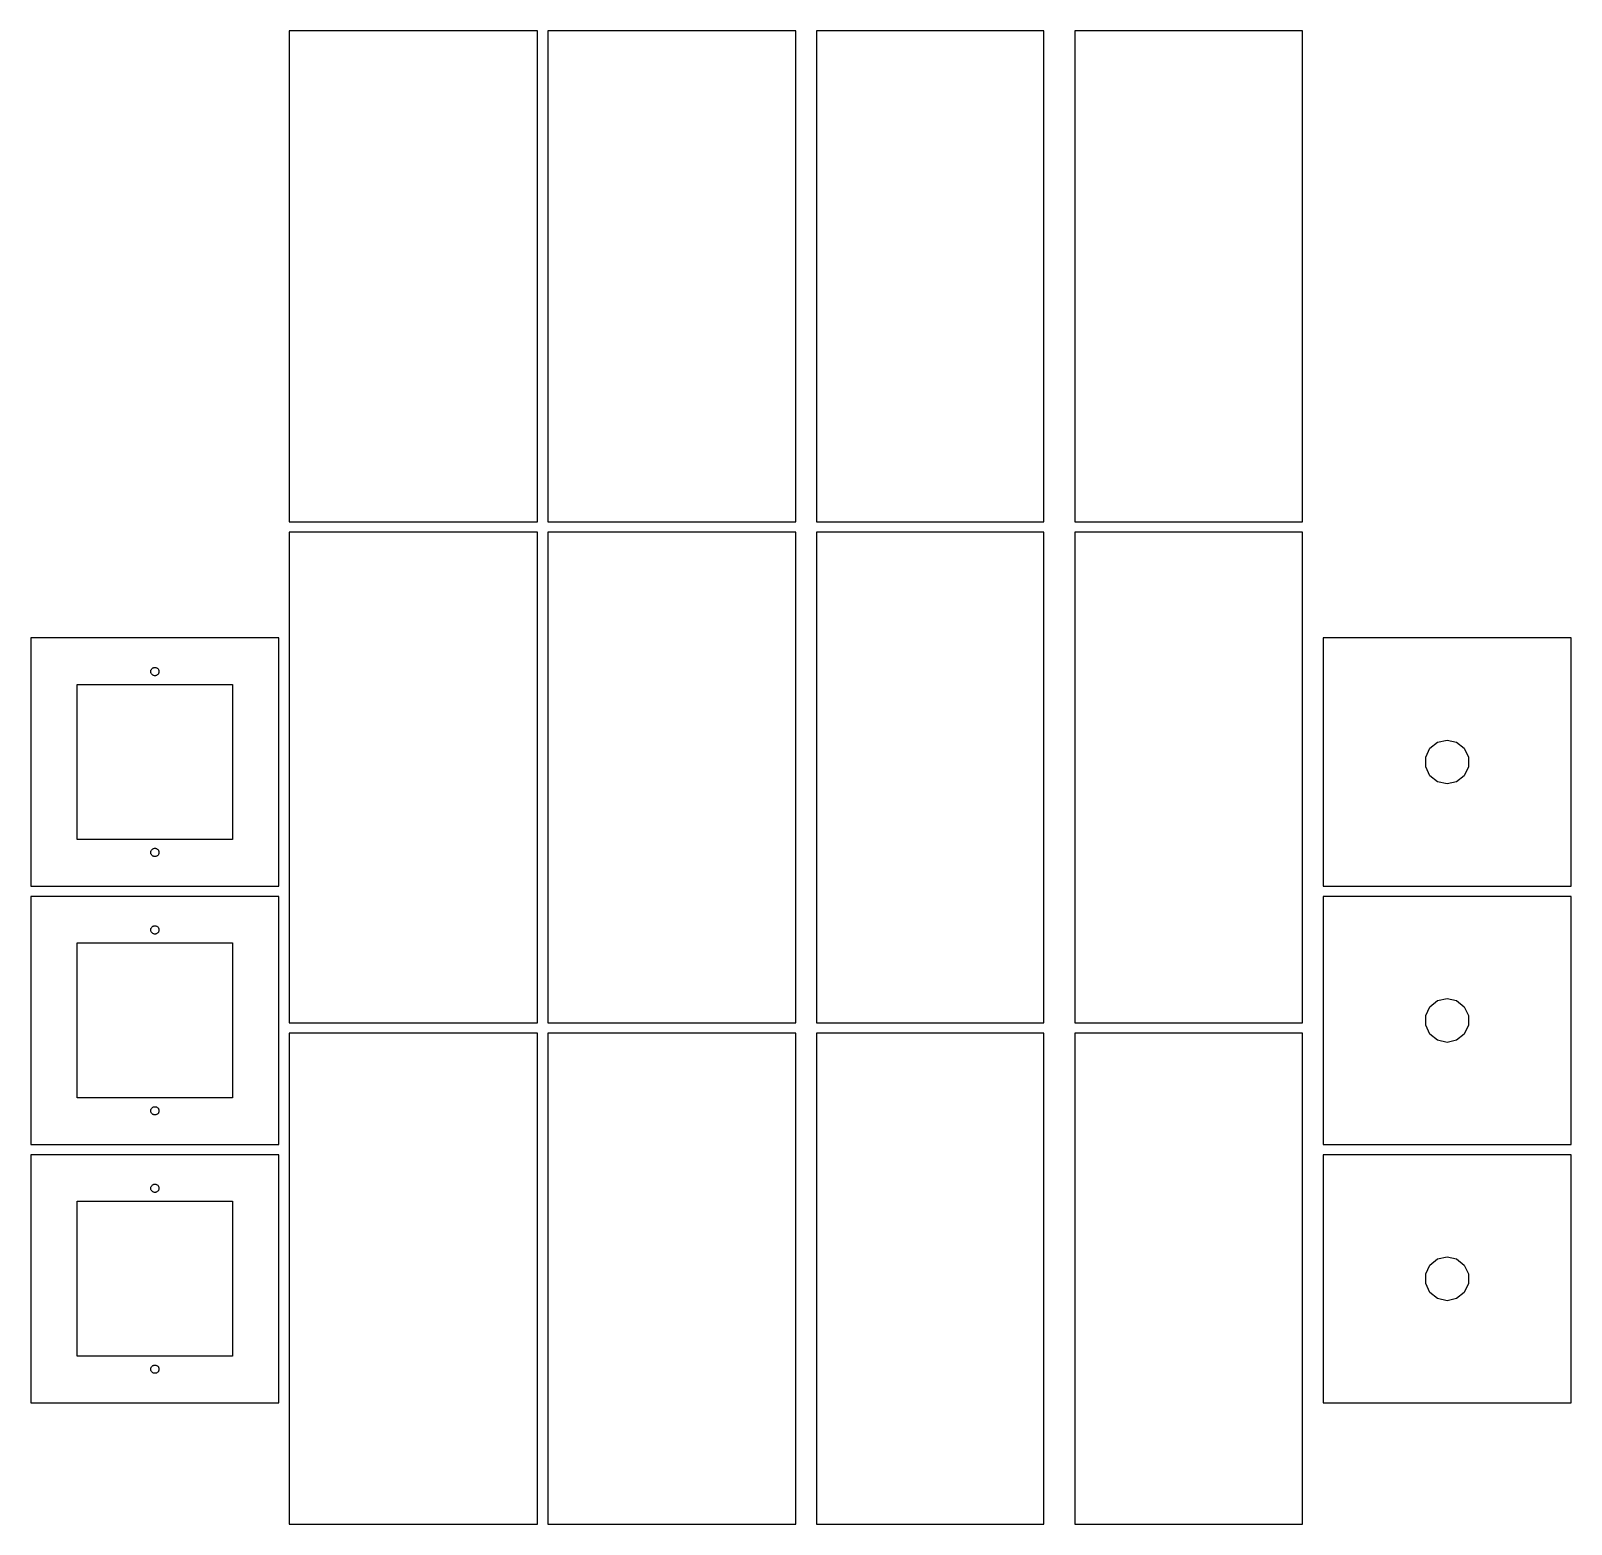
# Model space of a CAD drawing. Header units: metres. Extents: x -24 to 274, y -48 to 242.
import ezdxf

# ---------------------------------------------------------------- set-up
doc = ezdxf.new("R2010")
doc.units = ezdxf.units.M

msp = doc.modelspace()

# ---------------------------------------------------------------- linework, layer by layer
for p, q in [((74, 241.5), (26, 241.5)), ((26, 241.5), (26, 146.5)), ((74, 146.5), (74, 241.5)), ((124, 241.5), (76, 241.5)), ((76, 241.5), (76, 146.5)), ((124, 146.5), (124, 241.5)), ((172, 241.5), (128, 241.5)), ((128, 241.5), (128, 146.5)), ((172, 146.5), (172, 241.5)), ((222, 241.5), (178, 241.5)), ((178, 241.5), (178, 146.5)), ((222, 146.5), (222, 241.5)), ((26, 146.5), (74, 146.5)), ((76, 146.5), (124, 146.5)), ((128, 146.5), (172, 146.5)), ((178, 146.5), (222, 146.5)), ((74, 144.5), (26, 144.5)), ((26, 144.5), (26, 49.5)), ((74, 49.5), (74, 144.5)), ((124, 144.5), (76, 144.5)), ((76, 144.5), (76, 49.5)), ((124, 49.5), (124, 144.5)), ((172, 144.5), (128, 144.5)), ((128, 144.5), (128, 49.5)), ((172, 49.5), (172, 144.5)), ((222, 144.5), (178, 144.5)), ((178, 144.5), (178, 49.5)), ((222, 49.5), (222, 144.5)), ((24, 124), (-24, 124)), ((-24, 124), (-24, 76)), ((24, 76), (24, 124)), ((274, 124), (226, 124)), ((226, 124), (226, 76)), ((274, 76), (274, 124)), ((-0.798416, 117.55), (-0.785828, 117.65)), ((-0.798416, 117.45), (-0.798416, 117.55)), ((-0.785828, 117.35), (-0.798416, 117.45)), ((-0.785828, 117.65), (-0.760834, 117.747)), ((-0.760834, 117.253), (-0.785828, 117.35)), ((-0.760834, 117.747), (-0.723846, 117.841)), ((-0.723846, 117.159), (-0.760834, 117.253)), ((-0.723846, 117.841), (-0.675461, 117.929)), ((-0.675461, 117.071), (-0.723846, 117.159)), ((-0.675461, 117.929), (-0.616409, 118.01)), ((-0.616409, 116.99), (-0.675461, 117.071)), ((-0.616409, 118.01), (-0.547623, 118.083)), ((-0.547623, 116.917), (-0.616409, 116.99)), ((-0.547623, 118.083), (-0.470215, 118.147)), ((-0.470215, 116.853), (-0.547623, 116.917)), ((-0.470215, 118.147), (-0.385391, 118.201)), ((-0.385391, 116.799), (-0.470215, 116.853)), ((-0.385391, 118.201), (-0.294495, 118.244)), ((-0.294495, 116.756), (-0.385391, 116.799)), ((-0.294495, 118.244), (-0.198944, 118.275)), ((-0.198944, 116.725), (-0.294495, 116.756)), ((-0.198944, 118.275), (-0.100266, 118.294)), ((-0.100266, 116.706), (-0.198944, 116.725)), ((-0.100266, 118.294), (0, 118.3)), ((0, 116.7), (-0.100266, 116.706)), ((0, 118.3), (0.100266, 118.294)), ((0.100266, 116.706), (0, 116.7)), ((0.100266, 118.294), (0.198944, 118.275)), ((0.198944, 116.725), (0.100266, 116.706)), ((0.198944, 118.275), (0.294495, 118.244)), ((0.294495, 116.756), (0.198944, 116.725)), ((0.294495, 118.244), (0.385391, 118.201)), ((0.385391, 116.799), (0.294495, 116.756)), ((0.385391, 118.201), (0.470215, 118.147)), ((0.470215, 116.853), (0.385391, 116.799)), ((0.470215, 118.147), (0.547623, 118.083)), ((0.547623, 116.917), (0.470215, 116.853)), ((0.547623, 118.083), (0.616409, 118.01)), ((0.616409, 116.99), (0.547623, 116.917)), ((0.616409, 118.01), (0.675461, 117.929)), ((0.675461, 117.071), (0.616409, 116.99)), ((0.675461, 117.929), (0.723846, 117.841)), ((0.723846, 117.159), (0.675461, 117.071)), ((0.723846, 117.841), (0.760834, 117.747)), ((0.760834, 117.253), (0.723846, 117.159)), ((0.760834, 117.747), (0.785828, 117.65)), ((0.785828, 117.35), (0.760834, 117.253)), ((0.785828, 117.65), (0.798416, 117.55)), ((0.798416, 117.45), (0.785828, 117.35)), ((0.798416, 117.55), (0.798416, 117.45)), ((-15, 85), (-15, 115)), ((-15, 115), (15, 115)), ((15, 115), (15, 85)), ((245.857, 100.946), (246.677, 102.65)), ((246.677, 102.65), (248.156, 103.829)), ((248.156, 103.829), (250, 104.25)), ((250, 104.25), (251.844, 103.829)), ((251.844, 103.829), (253.323, 102.65)), ((253.323, 102.65), (254.143, 100.946)), ((245.857, 99.0543), (245.857, 100.946)), ((246.677, 97.3502), (245.857, 99.0543)), ((254.143, 99.0543), (253.323, 97.3502)), ((254.143, 100.946), (254.143, 99.0543)), ((248.156, 96.1709), (246.677, 97.3502)), ((250, 95.75), (248.156, 96.1709)), ((251.844, 96.1709), (250, 95.75)), ((253.323, 97.3502), (251.844, 96.1709)), ((15, 85), (-15, 85)), ((-0.798416, 82.5502), (-0.785828, 82.6499)), ((-0.798416, 82.4498), (-0.798416, 82.5502)), ((-0.785828, 82.3501), (-0.798416, 82.4498)), ((-0.785828, 82.6499), (-0.760834, 82.7472)), ((-0.760834, 82.2528), (-0.785828, 82.3501)), ((-0.760834, 82.7472), (-0.723846, 82.8406)), ((-0.723846, 82.1594), (-0.760834, 82.2528)), ((-0.723846, 82.8406), (-0.675461, 82.9287)), ((-0.675461, 82.0714), (-0.723846, 82.1594)), ((-0.675461, 82.9287), (-0.616409, 83.0099)), ((-0.616409, 81.9901), (-0.675461, 82.0714)), ((-0.616409, 83.0099), (-0.547623, 83.0832)), ((-0.547623, 81.9168), (-0.616409, 81.9901)), ((-0.547623, 83.0832), (-0.470215, 83.1472)), ((-0.470215, 81.8528), (-0.547623, 81.9168)), ((-0.470215, 83.1472), (-0.385391, 83.201)), ((-0.385391, 81.799), (-0.470215, 81.8528)), ((-0.385391, 83.201), (-0.294495, 83.2438)), ((-0.294495, 81.7562), (-0.385391, 81.799)), ((-0.294495, 83.2438), (-0.198944, 83.2749)), ((-0.198944, 81.7251), (-0.294495, 81.7562)), ((-0.198944, 83.2749), (-0.100266, 83.2937)), ((-0.100266, 81.7063), (-0.198944, 81.7251)), ((-0.100266, 83.2937), (0, 83.3)), ((0, 81.7), (-0.100266, 81.7063)), ((0, 83.3), (0.100266, 83.2937)), ((0.100266, 81.7063), (0, 81.7)), ((0.100266, 83.2937), (0.198944, 83.2749)), ((0.198944, 81.7251), (0.100266, 81.7063)), ((0.198944, 83.2749), (0.294495, 83.2438)), ((0.294495, 81.7562), (0.198944, 81.7251)), ((0.294495, 83.2438), (0.385391, 83.201)), ((0.385391, 81.799), (0.294495, 81.7562)), ((0.385391, 83.201), (0.470215, 83.1472)), ((0.470215, 81.8528), (0.385391, 81.799)), ((0.470215, 83.1472), (0.547623, 83.0832)), ((0.547623, 81.9168), (0.470215, 81.8528)), ((0.547623, 83.0832), (0.616409, 83.0099)), ((0.616409, 81.9901), (0.547623, 81.9168)), ((0.616409, 83.0099), (0.675461, 82.9287)), ((0.675461, 82.0714), (0.616409, 81.9901)), ((0.675461, 82.9287), (0.723846, 82.8406)), ((0.723846, 82.1594), (0.675461, 82.0714)), ((0.723846, 82.8406), (0.760834, 82.7472)), ((0.760834, 82.2528), (0.723846, 82.1594)), ((0.760834, 82.7472), (0.785828, 82.6499)), ((0.785828, 82.3501), (0.760834, 82.2528)), ((0.785828, 82.6499), (0.798416, 82.5502)), ((0.798416, 82.4498), (0.785828, 82.3501)), ((0.798416, 82.5502), (0.798416, 82.4498)), ((-24, 76), (24, 76)), ((226, 76), (274, 76)), ((24, 74), (-24, 74)), ((-24, 74), (-24, 26)), ((24, 26), (24, 74)), ((274, 74), (226, 74)), ((226, 74), (226, 26)), ((274, 26), (274, 74)), ((-0.798416, 67.5502), (-0.785828, 67.6499)), ((-0.798416, 67.4498), (-0.798416, 67.5502)), ((-0.785828, 67.3501), (-0.798416, 67.4498)), ((-0.785828, 67.6499), (-0.760834, 67.7472)), ((-0.760834, 67.2528), (-0.785828, 67.3501)), ((-0.760834, 67.7472), (-0.723846, 67.8406)), ((-0.723846, 67.1594), (-0.760834, 67.2528)), ((-0.723846, 67.8406), (-0.675461, 67.9286)), ((-0.675461, 67.0713), (-0.723846, 67.1594)), ((-0.675461, 67.9286), (-0.616409, 68.0099)), ((-0.616409, 66.9901), (-0.675461, 67.0713)), ((-0.616409, 68.0099), (-0.547623, 68.0832)), ((-0.547623, 66.9168), (-0.616409, 66.9901)), ((-0.547623, 68.0832), (-0.470215, 68.1472)), ((-0.470215, 66.8528), (-0.547623, 66.9168)), ((-0.470215, 68.1472), (-0.385391, 68.201)), ((-0.385391, 66.799), (-0.470215, 66.8528)), ((-0.385391, 68.201), (-0.294495, 68.2438)), ((-0.294495, 66.7562), (-0.385391, 66.799)), ((-0.294495, 68.2438), (-0.198944, 68.2749)), ((-0.198944, 66.7251), (-0.294495, 66.7562)), ((-0.198944, 68.2749), (-0.100266, 68.2937)), ((-0.100266, 66.7063), (-0.198944, 66.7251)), ((-0.100266, 68.2937), (0, 68.3)), ((0, 66.7), (-0.100266, 66.7063)), ((0, 68.3), (0.100266, 68.2937)), ((0.100266, 66.7063), (0, 66.7)), ((0.100266, 68.2937), (0.198944, 68.2749)), ((0.198944, 66.7251), (0.100266, 66.7063)), ((0.198944, 68.2749), (0.294495, 68.2438)), ((0.294495, 66.7562), (0.198944, 66.7251)), ((0.294495, 68.2438), (0.385391, 68.201)), ((0.385391, 66.799), (0.294495, 66.7562)), ((0.385391, 68.201), (0.470215, 68.1472)), ((0.470215, 66.8528), (0.385391, 66.799)), ((0.470215, 68.1472), (0.547623, 68.0832)), ((0.547623, 66.9168), (0.470215, 66.8528)), ((0.547623, 68.0832), (0.616409, 68.0099)), ((0.616409, 66.9901), (0.547623, 66.9168)), ((0.616409, 68.0099), (0.675461, 67.9286)), ((0.675461, 67.0713), (0.616409, 66.9901)), ((0.675461, 67.9286), (0.723846, 67.8406)), ((0.723846, 67.1594), (0.675461, 67.0713)), ((0.723846, 67.8406), (0.760834, 67.7472)), ((0.760834, 67.2528), (0.723846, 67.1594)), ((0.760834, 67.7472), (0.785828, 67.6499)), ((0.785828, 67.3501), (0.760834, 67.2528)), ((0.785828, 67.6499), (0.798416, 67.5502)), ((0.798416, 67.4498), (0.785828, 67.3501)), ((0.798416, 67.5502), (0.798416, 67.4498)), ((-15, 35), (-15, 65)), ((-15, 65), (15, 65)), ((15, 65), (15, 35)), ((246.677, 52.6498), (248.156, 53.8291)), ((248.156, 53.8291), (250, 54.25)), ((250, 54.25), (251.844, 53.8291)), ((251.844, 53.8291), (253.323, 52.6498)), ((245.857, 50.9457), (246.677, 52.6498)), ((245.857, 49.0543), (245.857, 50.9457)), ((253.323, 52.6498), (254.143, 50.9457)), ((254.143, 50.9457), (254.143, 49.0543)), ((26, 49.5), (74, 49.5)), ((76, 49.5), (124, 49.5)), ((128, 49.5), (172, 49.5)), ((178, 49.5), (222, 49.5)), ((246.677, 47.3502), (245.857, 49.0543)), ((254.143, 49.0543), (253.323, 47.3502)), ((74, 47.5), (26, 47.5)), ((26, 47.5), (26, -47.5)), ((74, -47.5), (74, 47.5)), ((124, 47.5), (76, 47.5)), ((76, 47.5), (76, -47.5)), ((124, -47.5), (124, 47.5)), ((172, 47.5), (128, 47.5)), ((128, 47.5), (128, -47.5)), ((172, -47.5), (172, 47.5)), ((222, 47.5), (178, 47.5)), ((178, 47.5), (178, -47.5)), ((222, -47.5), (222, 47.5)), ((248.156, 46.1709), (246.677, 47.3502)), ((250, 45.75), (248.156, 46.1709)), ((251.844, 46.1709), (250, 45.75)), ((253.323, 47.3502), (251.844, 46.1709)), ((15, 35), (-15, 35)), ((-0.760834, 32.7472), (-0.723846, 32.8406)), ((-0.723846, 32.8406), (-0.675461, 32.9287)), ((-0.675461, 32.9287), (-0.616409, 33.0099)), ((-0.616409, 33.0099), (-0.547623, 33.0832)), ((-0.547623, 33.0832), (-0.470215, 33.1472)), ((-0.470215, 33.1472), (-0.385391, 33.201)), ((-0.385391, 33.201), (-0.294495, 33.2438)), ((-0.294495, 33.2438), (-0.198944, 33.2749)), ((-0.198944, 33.2749), (-0.100266, 33.2937)), ((-0.100266, 33.2937), (0, 33.3)), ((0, 33.3), (0.100266, 33.2937)), ((0.100266, 33.2937), (0.198944, 33.2749)), ((0.198944, 33.2749), (0.294495, 33.2438)), ((0.294495, 33.2438), (0.385391, 33.201)), ((0.385391, 33.201), (0.470215, 33.1472)), ((0.470215, 33.1472), (0.547623, 33.0832)), ((0.547623, 33.0832), (0.616409, 33.0099)), ((0.616409, 33.0099), (0.675461, 32.9287)), ((0.675461, 32.9287), (0.723846, 32.8406)), ((0.723846, 32.8406), (0.760834, 32.7472)), ((-0.798416, 32.5502), (-0.785828, 32.6499)), ((-0.798416, 32.4498), (-0.798416, 32.5502)), ((-0.785828, 32.3501), (-0.798416, 32.4498)), ((-0.785828, 32.6499), (-0.760834, 32.7472)), ((-0.760834, 32.2528), (-0.785828, 32.3501)), ((-0.723846, 32.1594), (-0.760834, 32.2528)), ((-0.675461, 32.0714), (-0.723846, 32.1594)), ((-0.616409, 31.9901), (-0.675461, 32.0714)), ((-0.547623, 31.9168), (-0.616409, 31.9901)), ((-0.470215, 31.8528), (-0.547623, 31.9168)), ((-0.385391, 31.799), (-0.470215, 31.8528)), ((-0.294495, 31.7562), (-0.385391, 31.799)), ((-0.198944, 31.7251), (-0.294495, 31.7562)), ((-0.100266, 31.7063), (-0.198944, 31.7251)), ((0, 31.7), (-0.100266, 31.7063)), ((0.100266, 31.7063), (0, 31.7)), ((0.198944, 31.7251), (0.100266, 31.7063)), ((0.294495, 31.7562), (0.198944, 31.7251)), ((0.385391, 31.799), (0.294495, 31.7562)), ((0.470215, 31.8528), (0.385391, 31.799)), ((0.547623, 31.9168), (0.470215, 31.8528)), ((0.616409, 31.9901), (0.547623, 31.9168)), ((0.675461, 32.0714), (0.616409, 31.9901)), ((0.723846, 32.1594), (0.675461, 32.0714)), ((0.760834, 32.2528), (0.723846, 32.1594)), ((0.760834, 32.7472), (0.785828, 32.6499)), ((0.785828, 32.3501), (0.760834, 32.2528)), ((0.785828, 32.6499), (0.798416, 32.5502)), ((0.798416, 32.4498), (0.785828, 32.3501)), ((0.798416, 32.5502), (0.798416, 32.4498)), ((-24, 26), (24, 26)), ((24, 24), (-24, 24)), ((-24, 24), (-24, -24)), ((24, -24), (24, 24)), ((226, 26), (274, 26)), ((274, 24), (226, 24)), ((226, 24), (226, -24)), ((274, -24), (274, 24)), ((-0.723846, 17.8406), (-0.675461, 17.9286)), ((-0.675461, 17.9286), (-0.616409, 18.0099)), ((-0.616409, 18.0099), (-0.547623, 18.0832)), ((-0.547623, 18.0832), (-0.470215, 18.1472)), ((-0.470215, 18.1472), (-0.385391, 18.201)), ((-0.385391, 18.201), (-0.294495, 18.2438)), ((-0.294495, 18.2438), (-0.198944, 18.2749)), ((-0.198944, 18.2749), (-0.100266, 18.2937)), ((-0.100266, 18.2937), (0, 18.3)), ((0, 18.3), (0.100266, 18.2937)), ((0.100266, 18.2937), (0.198944, 18.2749)), ((0.198944, 18.2749), (0.294495, 18.2438)), ((0.294495, 18.2438), (0.385391, 18.201)), ((0.385391, 18.201), (0.470215, 18.1472)), ((0.470215, 18.1472), (0.547623, 18.0832)), ((0.547623, 18.0832), (0.616409, 18.0099)), ((0.616409, 18.0099), (0.675461, 17.9286)), ((0.675461, 17.9286), (0.723846, 17.8406)), ((-15, -15), (-15, 15)), ((-15, 15), (15, 15)), ((-0.798416, 17.5502), (-0.785828, 17.6499)), ((-0.798416, 17.4498), (-0.798416, 17.5502)), ((-0.785828, 17.3501), (-0.798416, 17.4498)), ((-0.785828, 17.6499), (-0.760834, 17.7472)), ((-0.760834, 17.2528), (-0.785828, 17.3501)), ((-0.760834, 17.7472), (-0.723846, 17.8406)), ((-0.723846, 17.1594), (-0.760834, 17.2528)), ((-0.675461, 17.0713), (-0.723846, 17.1594)), ((-0.616409, 16.9901), (-0.675461, 17.0713)), ((-0.547623, 16.9168), (-0.616409, 16.9901)), ((-0.470215, 16.8528), (-0.547623, 16.9168)), ((-0.385391, 16.799), (-0.470215, 16.8528)), ((-0.294495, 16.7562), (-0.385391, 16.799)), ((-0.198944, 16.7251), (-0.294495, 16.7562)), ((-0.100266, 16.7063), (-0.198944, 16.7251)), ((0, 16.7), (-0.100266, 16.7063)), ((0.100266, 16.7063), (0, 16.7)), ((0.198944, 16.7251), (0.100266, 16.7063)), ((0.294495, 16.7562), (0.198944, 16.7251)), ((0.385391, 16.799), (0.294495, 16.7562)), ((0.470215, 16.8528), (0.385391, 16.799)), ((0.547623, 16.9168), (0.470215, 16.8528)), ((0.616409, 16.9901), (0.547623, 16.9168)), ((0.675461, 17.0713), (0.616409, 16.9901)), ((0.723846, 17.1594), (0.675461, 17.0713)), ((0.723846, 17.8406), (0.760834, 17.7472)), ((0.760834, 17.2528), (0.723846, 17.1594)), ((0.760834, 17.7472), (0.785828, 17.6499)), ((0.785828, 17.3501), (0.760834, 17.2528)), ((0.785828, 17.6499), (0.798416, 17.5502)), ((0.798416, 17.4498), (0.785828, 17.3501)), ((0.798416, 17.5502), (0.798416, 17.4498)), ((15, 15), (15, -15)), ((246.677, 2.64983), (248.156, 3.82912)), ((248.156, 3.82912), (250, 4.25)), ((250, 4.25), (251.844, 3.82912)), ((251.844, 3.82912), (253.323, 2.64983)), ((245.857, 0.945709), (246.677, 2.64983)), ((245.857, -0.945709), (245.857, 0.945709)), ((253.323, 2.64983), (254.143, 0.945709)), ((254.143, 0.945709), (254.143, -0.945709)), ((246.677, -2.64983), (245.857, -0.945709)), ((248.156, -3.82912), (246.677, -2.64983)), ((253.323, -2.64983), (251.844, -3.82912)), ((254.143, -0.945709), (253.323, -2.64983)), ((250, -4.25), (248.156, -3.82912)), ((251.844, -3.82912), (250, -4.25)), ((15, -15), (-15, -15)), ((-0.798416, -17.4498), (-0.785828, -17.3501)), ((-0.798416, -17.5502), (-0.798416, -17.4498)), ((-0.785828, -17.6499), (-0.798416, -17.5502)), ((-0.785828, -17.3501), (-0.760834, -17.2528)), ((-0.760834, -17.7472), (-0.785828, -17.6499)), ((-0.760834, -17.2528), (-0.723846, -17.1594)), ((-0.723846, -17.8406), (-0.760834, -17.7472)), ((-0.723846, -17.1594), (-0.675461, -17.0713)), ((-0.675461, -17.9286), (-0.723846, -17.8406)), ((-0.675461, -17.0713), (-0.616409, -16.9901)), ((-0.616409, -16.9901), (-0.547623, -16.9168)), ((-0.547623, -16.9168), (-0.470215, -16.8528)), ((-0.470215, -16.8528), (-0.385391, -16.799)), ((-0.385391, -16.799), (-0.294495, -16.7562)), ((-0.294495, -16.7562), (-0.198944, -16.7251)), ((-0.198944, -16.7251), (-0.100266, -16.7063)), ((-0.100266, -16.7063), (0, -16.7)), ((0, -16.7), (0.100266, -16.7063)), ((0.100266, -16.7063), (0.198944, -16.7251)), ((0.198944, -16.7251), (0.294495, -16.7562)), ((0.294495, -16.7562), (0.385391, -16.799)), ((0.385391, -16.799), (0.470215, -16.8528)), ((0.470215, -16.8528), (0.547623, -16.9168)), ((0.547623, -16.9168), (0.616409, -16.9901)), ((0.616409, -16.9901), (0.675461, -17.0713)), ((0.675461, -17.0713), (0.723846, -17.1594)), ((0.723846, -17.8406), (0.675461, -17.9286)), ((0.723846, -17.1594), (0.760834, -17.2528)), ((0.760834, -17.7472), (0.723846, -17.8406)), ((0.760834, -17.2528), (0.785828, -17.3501)), ((0.785828, -17.6499), (0.760834, -17.7472)), ((0.785828, -17.3501), (0.798416, -17.4498)), ((0.798416, -17.5502), (0.785828, -17.6499)), ((0.798416, -17.4498), (0.798416, -17.5502)), ((-0.616409, -18.0099), (-0.675461, -17.9286)), ((-0.547623, -18.0832), (-0.616409, -18.0099)), ((-0.470215, -18.1472), (-0.547623, -18.0832)), ((-0.385391, -18.201), (-0.470215, -18.1472)), ((-0.294495, -18.2438), (-0.385391, -18.201)), ((-0.198944, -18.2749), (-0.294495, -18.2438)), ((-0.100266, -18.2937), (-0.198944, -18.2749)), ((0, -18.3), (-0.100266, -18.2937)), ((0.100266, -18.2937), (0, -18.3)), ((0.198944, -18.2749), (0.100266, -18.2937)), ((0.294495, -18.2438), (0.198944, -18.2749)), ((0.385391, -18.201), (0.294495, -18.2438)), ((0.470215, -18.1472), (0.385391, -18.201)), ((0.547623, -18.0832), (0.470215, -18.1472)), ((0.616409, -18.0099), (0.547623, -18.0832)), ((0.675461, -17.9286), (0.616409, -18.0099)), ((-24, -24), (24, -24)), ((226, -24), (274, -24)), ((26, -47.5), (74, -47.5)), ((76, -47.5), (124, -47.5)), ((128, -47.5), (172, -47.5)), ((178, -47.5), (222, -47.5))]:
    msp.add_line(p, q)

doc.saveas('drawing.dxf')
